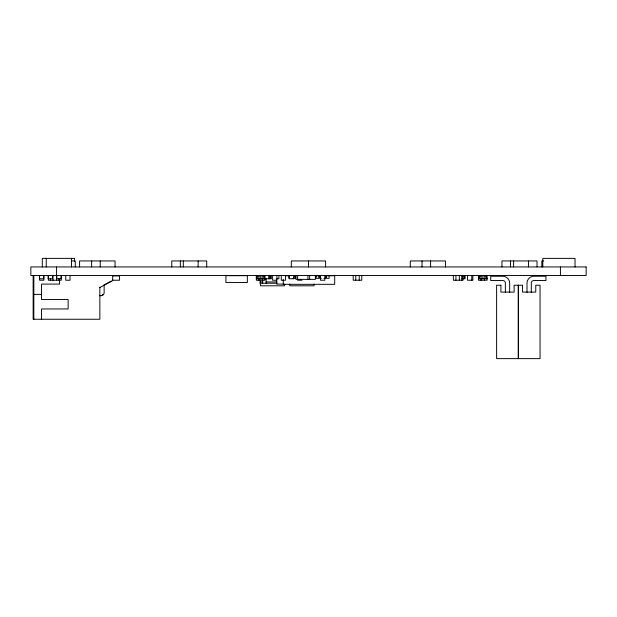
<?xml version="1.0" encoding="UTF-8"?>
<svg xmlns="http://www.w3.org/2000/svg" width="617" height="617" viewBox="0 0 617 617"><rect width="100%" height="100%" fill="white"/><g stroke="black" fill="none" stroke-linecap="round" stroke-linejoin="round"><path stroke-width="0.93" d="M284.83 284.09L284.553 285.802L260.513 285.802L260.104 281.946L260.59 280.11M314.238 284.09L313.96 285.802L289.921 285.802L289.643 284.09M104.79 284.522L111.222 281.09M99.846 287.522L112.71 280.658L112.71 275.514M71.449 260.945L75.259 260.945L75.259 266.945M543.731 260.945L541.826 260.945L541.826 266.945M285.1 275.76L288.802 275.76L288.802 278.329M294.371 275.76L295.659 275.76L295.659 278.329M314.948 275.76L320.092 275.76M325.236 275.76L334.692 275.76L334.692 284.329L283.257 284.329L283.257 279.57M113.019 275.946L119.567 275.946L119.567 280.234L112.379 280.234M269.043 276.377L270.47 276.377L270.47 277.92L269.043 277.92M293.09 278.329L294.803 278.329L294.803 275.76M321.38 278.329L319.668 278.329L319.668 275.76M323.948 278.329L325.668 278.329L325.668 275.76M276.323 278.776L278.892 278.776L278.892 275.514M297.656 280.234L301.944 280.234M260.104 281.946L262.672 281.946M266.104 281.946L277.126 281.946M260.104 283.234L277.126 283.234M283.28 284.09L276.647 284.09L276.647 280.28M33.835 294.378L41.547 294.378M99.638 295.666L101.134 295.666A3 3 0 0 0 104.134 292.666L104.134 284.522M575.029 266.945L575.029 258.369L542.79 258.369L542.79 266.945M560.429 266.945L560.429 275.514M537.029 266.945L537.029 260.945L501.945 260.945L501.945 266.945M531.291 292.404L531.322 282.733A2.53 2.53 0 0 1 533.497 280.558L545.96 280.527L545.96 276.239L533.828 276.239A6.826 6.826 0 0 0 527.003 283.064L527.003 292.381M528.453 260.945L528.453 266.945M518.396 285.239L518.396 358.631M518.272 285.239L518.272 358.631M513.606 260.945L513.606 266.945M510.514 260.945L510.514 266.945M509.665 292.381L509.665 283.064A6.826 6.826 0 0 0 502.84 276.239L490.708 276.239L490.708 280.527L503.171 280.558A2.53 2.53 0 0 1 505.346 282.733L505.377 292.404M487.129 275.514L487.129 278.776L478.561 278.776L478.561 275.514M487.044 278.344L487.044 280.234L478.468 280.234L478.468 275.514M484.468 278.344L484.468 280.234M484.129 275.514L484.129 276.377L486.273 276.377L486.273 277.92L484.129 277.92L484.129 278.776M482.841 275.514L482.841 278.776M481.561 275.514L481.561 276.377L479.417 276.377L479.417 277.92L481.561 277.92L481.561 278.776M481.036 278.344L481.036 280.234M472.892 275.514L472.892 280.234L467.493 280.234L467.493 275.514M471.781 275.514L471.781 280.234M465.087 275.514L465.087 278.776L462.087 278.776L462.087 277.92L464.231 277.92L464.231 276.377L462.087 276.377L462.087 275.514M463.035 278.344L463.035 280.234L453.348 280.234L453.348 275.514M461.925 275.514L461.925 280.234M459.349 275.514L459.349 280.234M455.917 275.514L455.917 280.234M445.451 266.945L445.451 260.945L410.29 260.945L410.29 266.945M430.604 260.945L430.604 266.945M422.028 260.945L422.028 266.945M361.786 275.514L361.786 280.234L353.209 280.234L353.209 275.514M359.21 275.514L359.21 280.234M355.785 275.514L355.785 280.234M329.092 275.76L329.092 278.329L326.524 278.329L326.524 275.76M325.606 266.945L325.606 260.945L291.309 260.945L291.309 266.945M324.835 275.514L324.835 280.234L320.547 280.234L320.547 275.514M318.804 275.76L318.804 278.329L316.236 278.329L316.236 275.76M315.395 275.514L315.395 279.378L295.929 279.378L295.929 275.514M309.649 275.514L309.649 279.378M308.454 260.945L308.454 266.945M307.929 275.514L307.929 279.378M297.641 275.514L297.641 279.378M293.638 275.514L293.638 278.776L289.35 278.776L289.35 275.514M285.563 275.514L285.563 280.234L281.283 280.234L281.283 275.514M276.91 275.514L276.91 280.234L272.621 280.234L272.621 275.514M271.333 275.514L271.333 278.776L256.417 278.776L256.417 275.514M268.919 275.514L268.919 278.776M266.104 278.645L266.104 283.234M264.994 275.514L264.901 280.234L256.333 280.234L256.333 275.514M264.631 275.514L264.631 278.776M262.672 279.462L262.672 283.234M262.333 278.344L262.333 280.234M261.994 275.514L261.994 276.377L264.138 276.377L264.138 277.92L261.994 277.92L261.994 278.776M260.706 275.514L260.706 278.776M259.418 275.514L259.418 276.377L257.281 276.377L257.281 277.92L259.418 277.92L259.418 278.776M258.901 278.344L258.901 280.234M206.71 266.945L206.71 260.945L171.781 260.945L171.781 266.945M198.134 260.945L198.134 266.945M183.288 260.945L183.288 266.945M180.357 260.945L180.357 266.945M115.055 266.945L115.055 260.945L79.585 260.945L79.585 266.945M100.209 260.945L100.209 266.945M99.846 287.136L99.846 319.244L33.148 319.244L33.148 275.514M91.632 260.945L91.632 266.945M74.541 261.23L74.541 258.369L42.303 258.369L42.303 266.945M71.541 258.369L71.541 266.945M70.029 275.514L70.029 280.234L65.741 280.234L65.741 275.514M61.284 275.514L61.284 280.234L48.342 280.234L48.342 275.514M61.129 275.514L61.129 278.776L56.841 278.776L56.841 275.514M59.556 280.28L59.556 284.09L41.547 284.09L41.547 299.523L68.125 299.523L68.125 308.955L41.547 308.955L41.547 319.244M59.055 278.344L59.055 280.234M56.571 266.945L56.571 275.514M56.486 275.514L56.486 280.234M53.054 275.514L53.054 280.234M52.468 275.514L52.468 278.776L48.18 278.776L48.18 275.514M50.486 278.344L50.486 280.234M46.252 258.369L46.252 266.945M43.884 275.514L43.884 280.234L39.596 280.234L39.596 275.514M43.722 275.514L43.722 278.776L39.434 278.776L39.434 275.514M33.835 275.514L33.835 319.244M102.831 294.486A3 3 0 0 1 102.275 295.042M101.952 295.265A3 3 0 0 1 100.448 295.666M586.15 266.945L30.85 266.945L30.85 275.514L586.15 275.514L586.15 266.945M247.348 275.691L225.915 275.691L225.915 282.547L247.348 282.547L247.348 275.691M500.911 285.239L496.623 285.239L496.623 358.631L540.045 358.631L540.045 285.239L535.757 285.239L535.757 292.103L522.553 292.103L522.553 285.239L514.108 285.239L514.108 292.103L500.911 292.103L500.911 285.239"/></g></svg>
